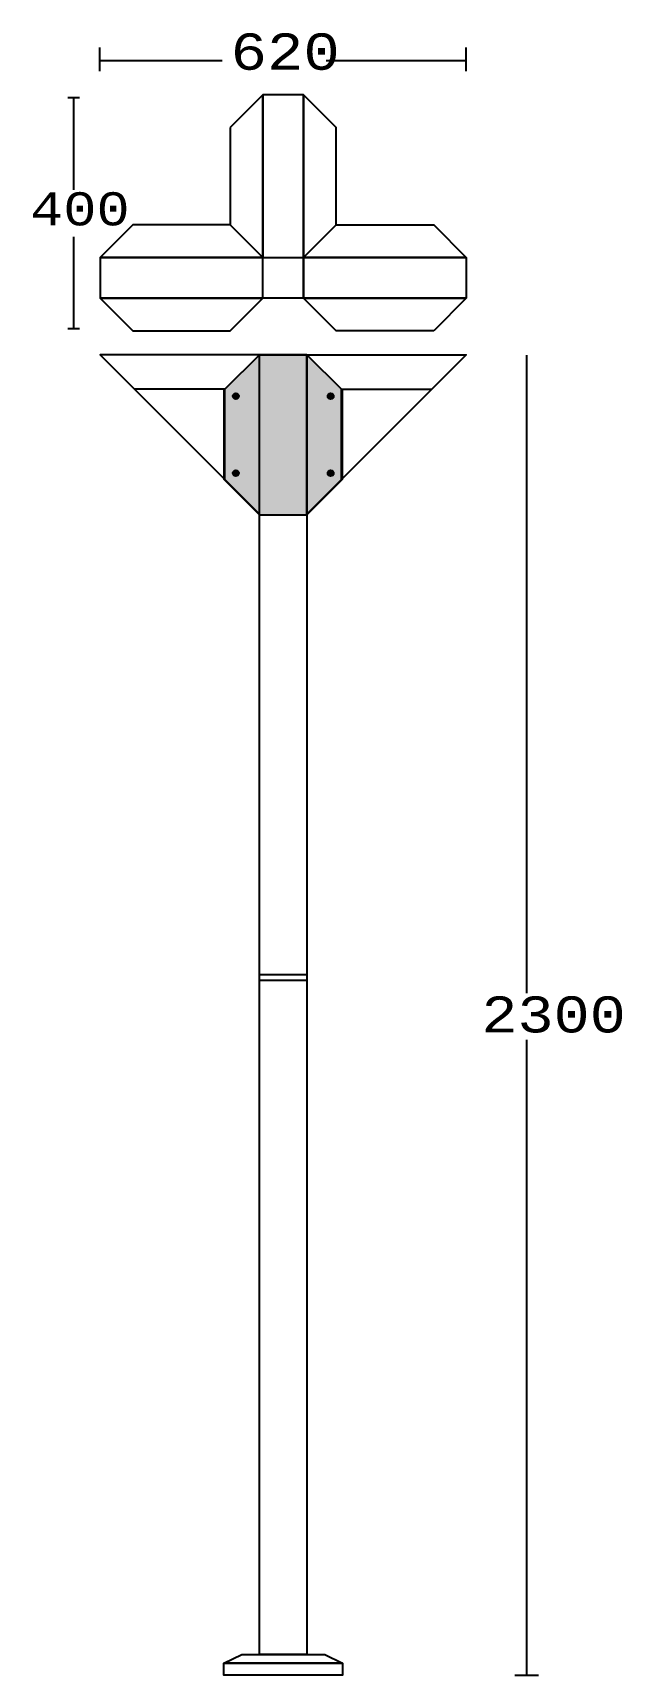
# Model space of a CAD drawing. Extents: x 1 to 119, y 0 to 332.
import ezdxf

# ---------------------------------------------------------------- set-up
doc = ezdxf.new("R2010")
doc.units = 0
doc.layers.add('LIVELLO_1', color=160, linetype='Continuous')
doc.styles.add('STD', font='txt')

# ---------------------------------------------------------------- blocks, each defined once
blk = doc.blocks.new('AI9-BLK1')
at = {"layer": 'LIVELLO_1'}
h = blk.add_hatch(color=255, dxfattribs=at)
h.dxf.hatch_style = 2
h.paths.add_polyline_path([(-10.98, 100.74), (-18.16, 93.56), (-18.16, 75.6), (-10.98, 68.42), (-1.4, 68.42), (5.78, 75.6), (5.78, 93.56), (-1.4, 100.74)])
h = blk.add_hatch(color=255, dxfattribs=at)
h.dxf.hatch_style = 2
edge = h.paths.add_edge_path()
edge.add_spline(control_points=[(-16.36, 92.36), (-16.36, 92.69), (-16.09, 92.96), (-15.76, 92.96), (-15.43, 92.96), (-15.17, 92.69), (-15.17, 92.36), (-15.17, 92.03), (-15.43, 91.76), (-15.76, 91.76), (-16.09, 91.76), (-16.36, 92.03), (-16.36, 92.36)], knot_values=[0, 0, 0, 0, 1, 1, 1, 2, 2, 2, 3, 3, 3, 4, 4, 4, 4], degree=3, periodic=0)
h = blk.add_hatch(color=255, dxfattribs=at)
h.dxf.hatch_style = 2
edge = h.paths.add_edge_path()
edge.add_spline(control_points=[(2.79, 92.36), (2.79, 92.69), (3.06, 92.96), (3.39, 92.96), (3.72, 92.96), (3.99, 92.69), (3.99, 92.36), (3.99, 92.03), (3.72, 91.76), (3.39, 91.76), (3.06, 91.76), (2.79, 92.03), (2.79, 92.36)], knot_values=[0, 0, 0, 0, 1, 1, 1, 2, 2, 2, 3, 3, 3, 4, 4, 4, 4], degree=3, periodic=0)
h = blk.add_hatch(color=255, dxfattribs=at)
h.dxf.hatch_style = 2
edge = h.paths.add_edge_path()
edge.add_spline(control_points=[(-16.36, 76.8), (-16.36, 77.13), (-16.09, 77.4), (-15.76, 77.4), (-15.43, 77.4), (-15.17, 77.13), (-15.17, 76.8), (-15.17, 76.47), (-15.43, 76.2), (-15.76, 76.2), (-16.09, 76.2), (-16.36, 76.47), (-16.36, 76.8)], knot_values=[0, 0, 0, 0, 1, 1, 1, 2, 2, 2, 3, 3, 3, 4, 4, 4, 4], degree=3, periodic=0)
h = blk.add_hatch(color=255, dxfattribs=at)
h.dxf.hatch_style = 2
edge = h.paths.add_edge_path()
edge.add_spline(control_points=[(2.79, 76.8), (2.79, 77.13), (3.06, 77.4), (3.39, 77.4), (3.72, 77.4), (3.99, 77.13), (3.99, 76.8), (3.99, 76.47), (3.72, 76.2), (3.39, 76.2), (3.06, 76.2), (2.79, 76.47), (2.79, 76.8)], knot_values=[0, 0, 0, 0, 1, 1, 1, 2, 2, 2, 3, 3, 3, 4, 4, 4, 4], degree=3, periodic=0)
at = {"layer": 'LIVELLO_1', "color": 7}
for p, q in [((-43.18, 158.02), (-43.18, 162.81)), ((30.77, 158.02), (30.77, 162.81)), ((-43.18, 160.18), (-18.5, 160.18)), ((2.46, 160.18), (30.77, 160.18)), ((-47.29, 152.59), (-49.68, 152.59)), ((-48.49, 152.59), (-48.49, 134.06)), ((-48.49, 124.57), (-48.49, 105.95)), ((-47.29, 105.95), (-49.68, 105.95)), ((-10.98, 100.74), (-17.87, 93.85)), ((-1.4, 100.74), (5.49, 93.85)), ((17.13, 100.74), (21.92, 100.74)), ((42.93, 100.63), (42.93, -28.17)), ((-10.98, -24.44), (-1.4, -24.44)), ((-10.98, -25.56), (-1.4, -25.56)), ((42.93, -37.63), (42.93, -165.92)), ((40.54, -165.92), (45.32, -165.92))]:
    blk.add_line(p, q, dxfattribs=at)
for points in [[(-16.86, 146.65), (-16.86, 126.95), (-10.29, 120.37), (-10.29, 153.22)], [(-10.29, 153.22), (-10.29, 120.37), (-2.08, 120.37), (-2.08, 153.22)], [(-2.08, 153.22), (-2.08, 120.37), (4.49, 126.95), (4.49, 146.65)], [(-43.14, 120.37), (-10.29, 120.37), (-16.86, 126.95), (-36.57, 126.95)], [(30.77, 120.37), (-2.08, 120.37), (4.49, 126.95), (24.2, 126.95)], [(-43.14, 112.16), (-10.29, 112.16), (-10.29, 120.37), (-43.14, 120.37)], [(-2.08, 112.16), (-10.29, 112.16), (-10.29, 120.37), (-2.08, 120.37)], [(30.77, 112.16), (-2.08, 112.16), (-2.08, 120.37), (30.77, 120.37)], [(-36.57, 105.59), (-16.86, 105.59), (-10.29, 112.16), (-43.14, 112.16)], [(24.2, 105.59), (4.49, 105.59), (-2.08, 112.16), (30.77, 112.16)], [(-10.98, 100.74), (-43.14, 100.74), (-10.98, 68.57)], [(-10.98, 100.74), (-18.16, 93.56), (-18.16, 75.6), (-10.98, 68.42), (-1.4, 68.42), (5.78, 75.6), (5.78, 93.56), (-1.4, 100.74)], [(-10.98, 100.74), (-1.4, 100.74), (-1.4, -161.73), (-10.98, -161.73)], [(-1.4, 100.74), (30.77, 100.74), (-1.4, 68.57)], [(-17.94, 93.78), (-36.18, 93.78), (-17.94, 75.54)], [(5.57, 93.78), (23.81, 93.78), (5.57, 75.54)], [(-14.56, -161.73), (2.19, -161.73), (5.78, -163.52), (-18.15, -163.52)], [(-18.15, -163.52), (5.78, -163.52), (5.78, -165.92), (-18.15, -165.92)]]:
    blk.add_lwpolyline(points, close=True, dxfattribs=at)
for centre in [(-15.76, 92.36), (3.39, 92.36), (-15.76, 76.8), (3.39, 76.8)]:
    blk.add_circle(centre, 0.598, dxfattribs=at)
at = {"layer": 'LIVELLO_1', "color": 7, "attachment_point": 1, "style": 'STD'}
for s, insert, char_height in [('\\fCourier|b0|i0;\\H7.3331;\\C7;620', (-16.81, 165.62), 7.3331), ('\\fCourier|b0|i0;\\H6.6859;\\C7;400', (-57.28, 133.54), 6.6859), ('\\fCourier|b0|i0;\\H7.2763;\\C7;2300', (33.81, -28.85), 7.2763)]:
    blk.add_mtext(s, dxfattribs=dict(at, insert=insert, char_height=char_height))

msp = doc.modelspace()

# ---------------------------------------------------------------- block references
at = {"layer": 'LIVELLO_1', "color": 7}
msp.add_blockref('AI9-BLK1', (57.225792, 166.034913), dxfattribs=at)

doc.saveas('drawing.dxf')
